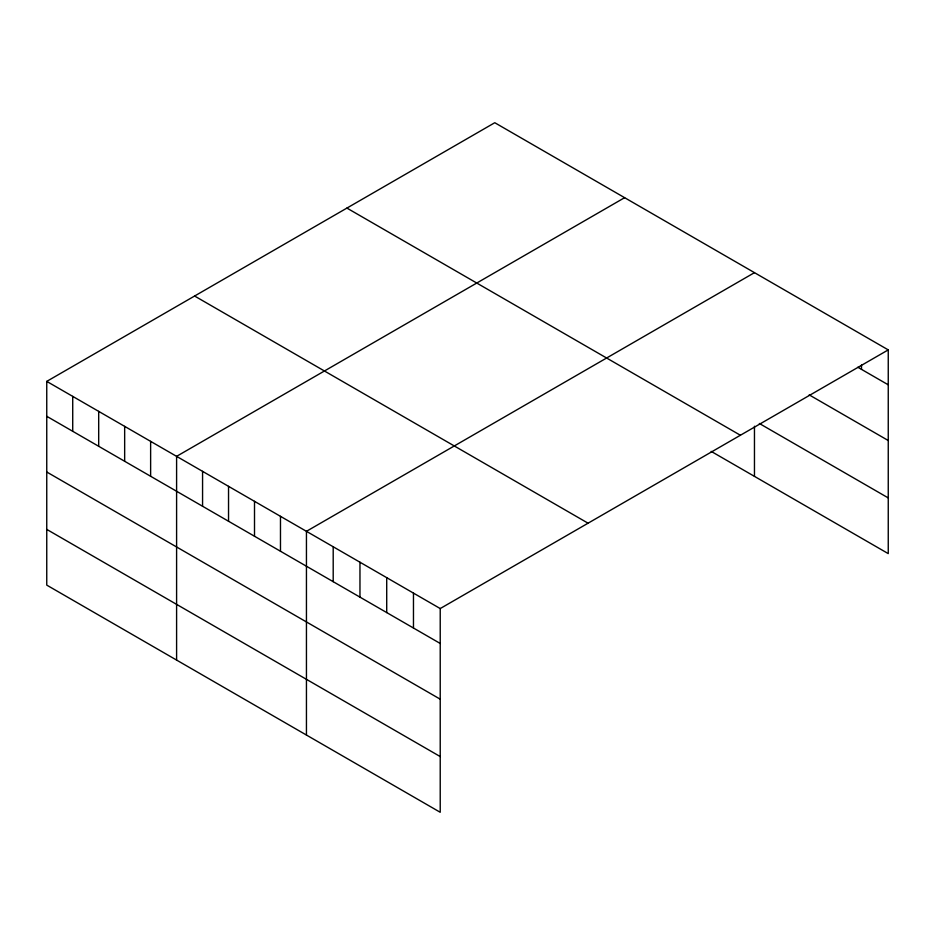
<?xml version="1.0" encoding="UTF-8"?>
<svg xmlns="http://www.w3.org/2000/svg" width="935" height="935" viewBox="0 0 935 935"><rect width="100%" height="100%" fill="white"/><g stroke="black" fill="none" stroke-linecap="round" stroke-linejoin="round"><path stroke-width="1.4" d="M888.25 349.889L440.221 608.556L440.221 812.281L46.75 585.111L46.75 381.386L494.779 122.719L888.25 349.889L888.25 553.613L711.184 451.383M624.615 197.682L176.598 456.35L176.598 660.075M754.463 272.658L306.446 531.314L306.446 735.039M857.839 367.256L888.25 384.811M809.196 394.874L888.25 440.514M759.337 423.473L888.25 497.911M346.92 208.084L740.403 435.254M194.597 296.021L588.08 523.203M46.75 381.386L440.221 608.556M46.75 416.297L440.221 643.467M46.75 472L440.221 699.181M46.75 529.397L440.221 756.567M861.497 365.001L861.497 369.36M754.463 426.243L754.463 476.382M413.469 593.106L413.469 628.028M386.716 577.666L386.716 612.577M359.963 562.216L359.963 597.126M333.199 546.765L333.199 581.675M280.477 516.33L280.477 551.241M254.507 501.335L254.507 536.246M228.537 486.34L228.537 521.251M202.568 471.345L202.568 506.256M150.629 441.355L150.629 476.277M124.659 426.36L124.659 461.282M98.689 411.377L98.689 446.287M72.72 396.382L72.72 431.292"/></g></svg>
